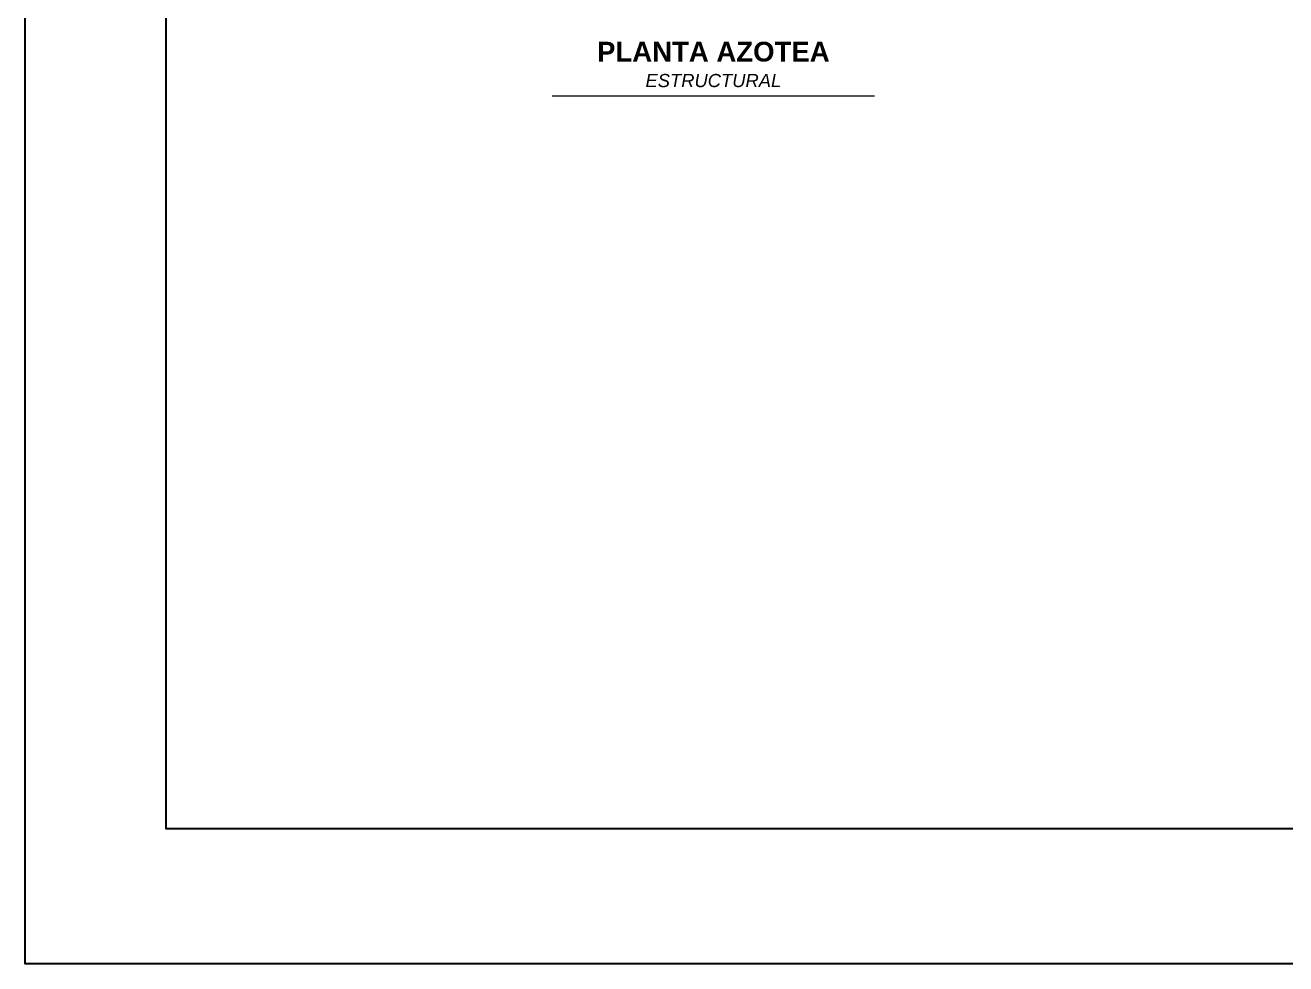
# Model space of a CAD drawing. Header units: metres. Extents: x 14 to 161, y 5 to 309.
# Drawn here: x 65.38 to 103.73, y 46.35 to 74.9 of the extents above; entities that cross this region are included whole.
import ezdxf
from ezdxf.enums import TextEntityAlignment as Align

# ---------------------------------------------------------------- set-up
doc = ezdxf.new("R2010")
doc.units = ezdxf.units.M
doc.layers.add('E-Pie', color=1, linetype='Continuous')
doc.layers.add('E-Titulos', color=4, linetype='Continuous', lineweight=15)
doc.styles.add('Subtitulos', font='', dxfattribs={"height": 4})
doc.styles.add('Texto_Minimo', font='arial.ttf', dxfattribs={"height": 1.8})
doc.styles.add('Titulos', font='', dxfattribs={"height": 6})
doc.styles.get('Subtitulos').set_extended_font_data('Arial', italic=True)
doc.styles.get('Titulos').set_extended_font_data('Arial', bold=True)

# ---------------------------------------------------------------- blocks, each defined once
blk = doc.blocks.new('Titulos')
blk.add_line((49.05, -23.92), (-49.05, -23.92))
for tag, height, style, p in [('TÍTULO', 6, 'Titulos', (0, -16.93)), ('ESCALA', 1.8, 'Texto_Minimo', (-34.87, -25.79)), ('ACOTACIÓN', 1.8, 'Texto_Minimo', (34.43, -25.79))]:
    blk.add_attdef(tag, text='', height=height, dxfattribs=dict(style=style)).set_placement(p, align=Align.MIDDLE_CENTER)

msp = doc.modelspace()

# ---------------------------------------------------------------- linework, layer by layer
at = {"layer": 'E-Pie', "color": 1}
msp.add_lwpolyline([(65.38178, 111.97866), (161.00678, 111.97866), (161.00678, 46.35366), (65.38178, 46.35366)], close=True, dxfattribs=at)
at = {"layer": 'E-Pie', "color": 5}
msp.add_lwpolyline([(69.65758, 107.86616), (69.65758, 50.46616), (156.91409, 50.46616), (156.91409, 107.86616)], close=True, dxfattribs=at)

# ---------------------------------------------------------------- block references
at = {"layer": 'E-Titulos', "color": 4, "ltscale": 0.5}
ref = msp.add_blockref('Titulos', (86.31508, 75.13088), dxfattribs=dict(at, xscale=0.1, yscale=0.1, zscale=0.1))
ref.add_attrib('SUBTÍTULO', 'ESTRUCTURAL', dxfattribs={"layer": '0', "ltscale": 0.5, "height": 0.4, "style": 'Subtitulos'}).set_placement((86.31508, 73.21614), align=Align.MIDDLE_CENTER)
ref.add_attrib('TÍTULO', 'PLANTA AZOTEA', dxfattribs={"layer": '0', "ltscale": 0.5, "height": 0.6, "style": 'Titulos'}).set_placement((86.31508, 74.09422), align=Align.MIDDLE_CENTER)

doc.saveas('drawing.dxf')
